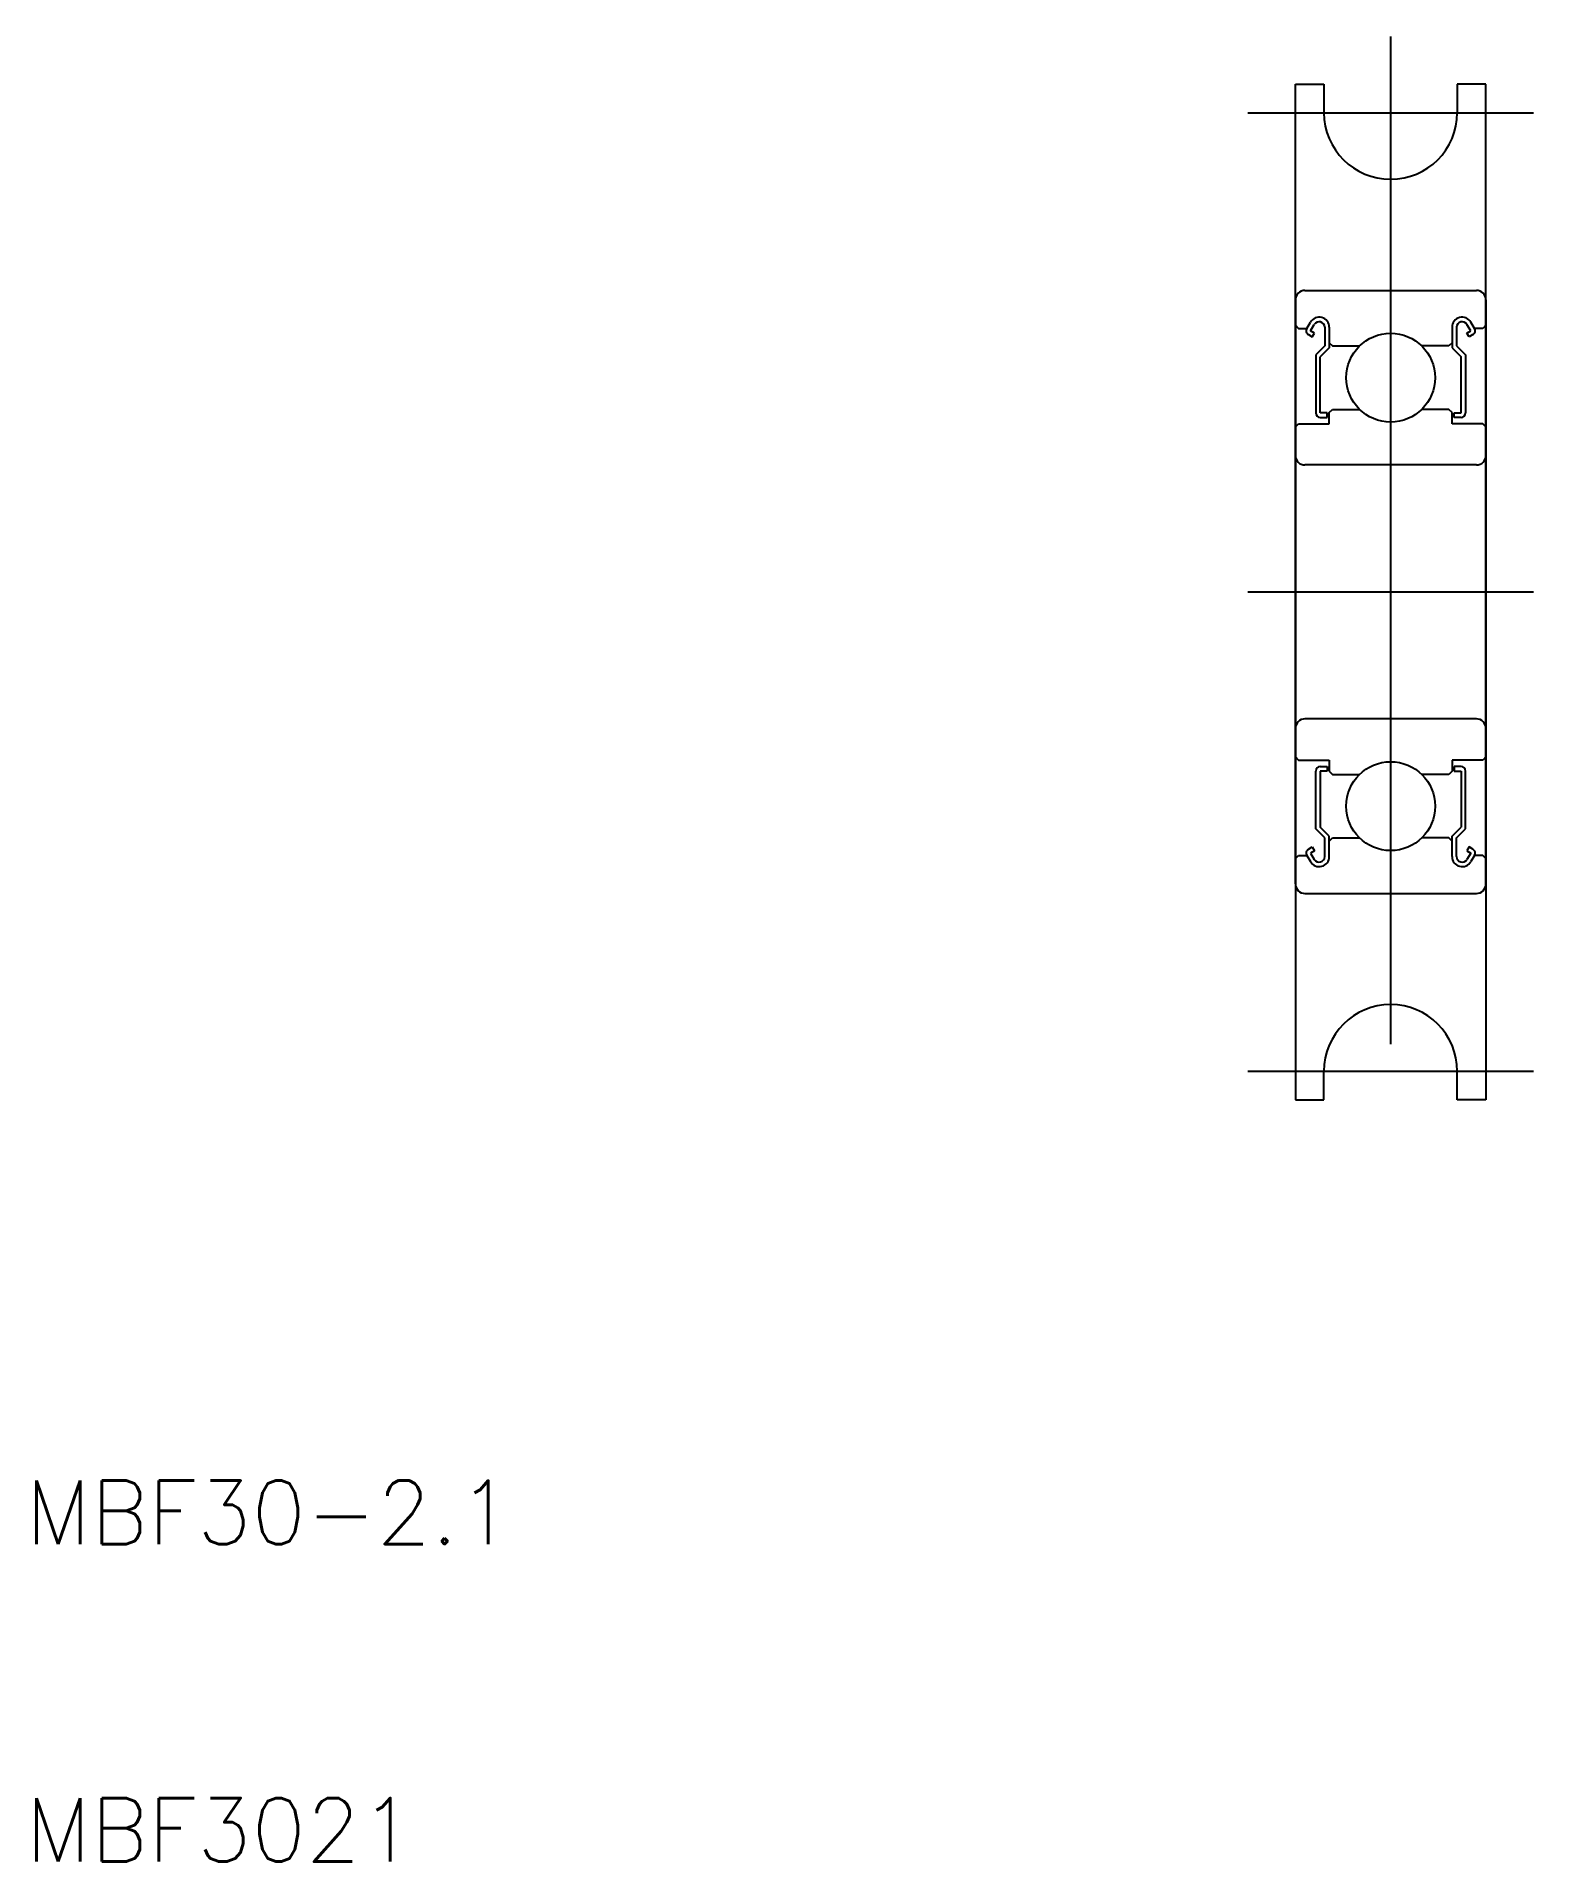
# Model space of a CAD drawing. Extents: x 10.3 to 57.5, y 10 to 67.5.
import ezdxf

# ---------------------------------------------------------------- set-up
doc = ezdxf.new("R2010")
doc.units = 0
doc.linetypes.add('CENTER', pattern=[50.8, 31.75, -6.35, 6.35, -6.35])
doc.layers.get('0').update_dxf_attribs({"linetype": 'CONTINUOUS'})
doc.layers.add('CENTER', color=1, linetype='CENTER')
doc.styles.get("Standard").update_dxf_attribs({"font": 'txt.shx'})

msp = doc.modelspace()

# ---------------------------------------------------------------- linework, layer by layer
at = {"color": 7, "linetype": 'CONTINUOUS'}
for p, q in [((50, 50), (50, 66)), ((50, 66), (50.9, 66)), ((50.9, 66), (50.9, 65.1)), ((55.1, 66), (55.1, 65.1)), ((56, 66), (55.1, 66)), ((56, 50), (56, 66)), ((50.3, 59.5), (55.7, 59.5)), ((50, 59.2), (50, 50)), ((56, 59.2), (56, 50)), ((50, 58.4), (50.1, 58.3)), ((50.1, 58.3), (50.356, 58.3)), ((50.356, 58.3), (50.472, 58.496)), ((50.408, 58.106), (50.531, 58.035)), ((50.479, 58.229), (50.595, 58.425)), ((50.602, 58.158), (50.479, 58.229)), ((50.531, 58.035), (50.602, 58.158)), ((50.924, 58.337), (50.924, 57.75)), ((51.067, 58.337), (51.067, 57.691)), ((54.933, 58.337), (54.933, 57.691)), ((55.076, 58.337), (55.076, 57.75)), ((55.398, 58.158), (55.521, 58.229)), ((55.469, 58.035), (55.398, 58.158)), ((55.521, 58.229), (55.405, 58.425)), ((55.592, 58.106), (55.469, 58.035)), ((55.644, 58.3), (55.528, 58.496)), ((55.9, 58.3), (55.644, 58.3)), ((56, 58.4), (55.9, 58.3)), ((50.924, 57.75), (50.64, 57.466)), ((51.067, 57.691), (50.782, 57.407)), ((51.067, 57.85), (51.167, 57.75)), ((51.167, 57.75), (52.02, 57.75)), ((54.833, 57.75), (53.98, 57.75)), ((54.933, 57.85), (54.833, 57.75)), ((54.933, 57.691), (55.218, 57.407)), ((55.076, 57.75), (55.36, 57.466)), ((50.64, 57.466), (50.64, 55.642)), ((50.782, 55.642), (50.782, 57.407)), ((55.218, 55.642), (55.218, 57.407)), ((55.36, 57.466), (55.36, 55.642)), ((56, 56.9), (56, 56.9)), ((50, 55.2), (50.1, 55.3)), ((50.1, 55.3), (51.067, 55.3)), ((50.996, 55.642), (50.782, 55.642)), ((50.782, 55.5), (50.996, 55.5)), ((50.996, 55.5), (50.996, 55.642)), ((51.067, 55.65), (51.167, 55.75)), ((51.067, 55.3), (51.067, 55.65)), ((51.167, 55.75), (52.02, 55.75)), ((54.833, 55.75), (53.98, 55.75)), ((54.933, 55.65), (54.833, 55.75)), ((54.933, 55.3), (54.933, 55.65)), ((55.9, 55.3), (54.933, 55.3)), ((55.004, 55.5), (55.004, 55.642)), ((55.004, 55.642), (55.218, 55.642)), ((55.218, 55.5), (55.004, 55.5)), ((56, 55.2), (55.9, 55.3)), ((56, 54.6), (56, 54.6)), ((55.7, 54), (50.3, 54)), ((50, 50), (50, 34)), ((50, 40.8), (50, 50)), ((56, 50), (56, 34)), ((56, 40.8), (56, 50)), ((55.7, 46), (50.3, 46)), ((50, 44.8), (50.1, 44.7)), ((50.1, 44.7), (51.067, 44.7)), ((50.64, 42.534), (50.64, 44.358)), ((50.782, 44.5), (50.996, 44.5)), ((50.996, 44.358), (50.782, 44.358)), ((50.782, 44.358), (50.782, 42.593)), ((50.996, 44.5), (50.996, 44.358)), ((51.067, 44.7), (51.067, 44.35)), ((51.067, 44.35), (51.167, 44.25)), ((54.933, 44.35), (54.833, 44.25)), ((55.9, 44.7), (54.933, 44.7)), ((54.933, 44.7), (54.933, 44.35)), ((55.218, 44.5), (55.004, 44.5)), ((55.004, 44.5), (55.004, 44.358)), ((55.004, 44.358), (55.218, 44.358)), ((55.218, 44.358), (55.218, 42.593)), ((55.36, 42.534), (55.36, 44.358)), ((56, 44.8), (55.9, 44.7)), ((51.167, 44.25), (52.02, 44.25)), ((54.833, 44.25), (53.98, 44.25)), ((51.067, 42.309), (50.782, 42.593)), ((54.933, 42.309), (55.218, 42.593)), ((50.924, 42.25), (50.64, 42.534)), ((50.924, 41.663), (50.924, 42.25)), ((51.067, 41.663), (51.067, 42.309)), ((51.067, 42.15), (51.167, 42.25)), ((51.167, 42.25), (52.02, 42.25)), ((54.833, 42.25), (53.98, 42.25)), ((54.933, 42.15), (54.833, 42.25)), ((54.933, 41.663), (54.933, 42.309)), ((55.076, 42.25), (55.36, 42.534)), ((55.076, 41.663), (55.076, 42.25)), ((50, 41.6), (50.1, 41.7)), ((50.1, 41.7), (50.356, 41.7)), ((50.356, 41.7), (50.472, 41.504)), ((50.408, 41.894), (50.531, 41.965)), ((50.602, 41.842), (50.479, 41.771)), ((50.479, 41.771), (50.595, 41.575)), ((50.531, 41.965), (50.602, 41.842)), ((55.469, 41.965), (55.398, 41.842)), ((55.398, 41.842), (55.521, 41.771)), ((55.521, 41.771), (55.405, 41.575)), ((55.592, 41.894), (55.469, 41.965)), ((55.644, 41.7), (55.528, 41.504)), ((55.9, 41.7), (55.644, 41.7)), ((56, 41.6), (55.9, 41.7)), ((50.3, 40.5), (55.7, 40.5)), ((50.9, 34), (50.9, 34.9)), ((55.1, 34), (55.1, 34.9)), ((50, 34), (50.9, 34)), ((56, 34), (55.1, 34))]:
    msp.add_line(p, q, dxfattribs=at)
for centre in [(53, 56.75), (53, 43.25)]:
    msp.add_circle(centre, 1.4, dxfattribs=at)
for centre, radius, start, end in [((53, 65.1), 2.1, 180, 0), ((50.3, 59.2), 0.3, 90, 180), ((55.7, 59.2), 0.3, 0, 90), ((50.748, 58.337), 0.319, 0, 150.00027), ((55.252, 58.337), 0.319, 29.99973, 180), ((50.479, 58.229), 0.142, 149.99035, 240.00186), ((50.748, 58.337), 0.177, 0, 150.00316), ((55.252, 58.337), 0.177, 29.99684, 180), ((55.521, 58.229), 0.142, 299.99814, 30.00965), ((50.782, 55.642), 0.142, 180.00005, 270.00003), ((55.218, 55.642), 0.142, 269.99997, 359.99995), ((50.3, 54.3), 0.3, 180, 270), ((55.7, 54.3), 0.3, 270, 0), ((50.3, 45.7), 0.3, 90, 180), ((55.7, 45.7), 0.3, 0, 90), ((50.782, 44.358), 0.142, 89.99997, 179.99995), ((55.218, 44.358), 0.142, 0.00005, 90.00003), ((50.479, 41.771), 0.142, 119.99814, 210.00965), ((50.748, 41.663), 0.319, 209.99973, 0), ((50.748, 41.663), 0.177, 209.99684, 0), ((55.252, 41.663), 0.319, 180, 330.00027), ((55.252, 41.663), 0.177, 180, 330.00316), ((55.521, 41.771), 0.142, 329.99035, 60.00186), ((50.3, 40.8), 0.3, 180, 270), ((55.7, 40.8), 0.3, 270, 0), ((53, 34.9), 2.1, 0, 180)]:
    msp.add_arc(centre, radius, start, end, dxfattribs=at)
at = {"layer": 'CENTER', "color": 1, "linetype": 'CENTER'}
for p, q in [((53, 67.5), (53, 32.5)), ((48.5, 65.1), (57.5, 65.1)), ((48.5, 50), (57.5, 50)), ((48.5, 34.9), (57.5, 34.9))]:
    msp.add_line(p, q, dxfattribs=at)

# ---------------------------------------------------------------- texts
at = {"color": 7, "linetype": 'CONTINUOUS'}
for s, p in [('MBF30-2.1', (10, 20)), ('MBF3021', (10, 10))]:
    msp.add_text(s, height=2, dxfattribs=at).set_placement(p)

doc.saveas('drawing.dxf')
